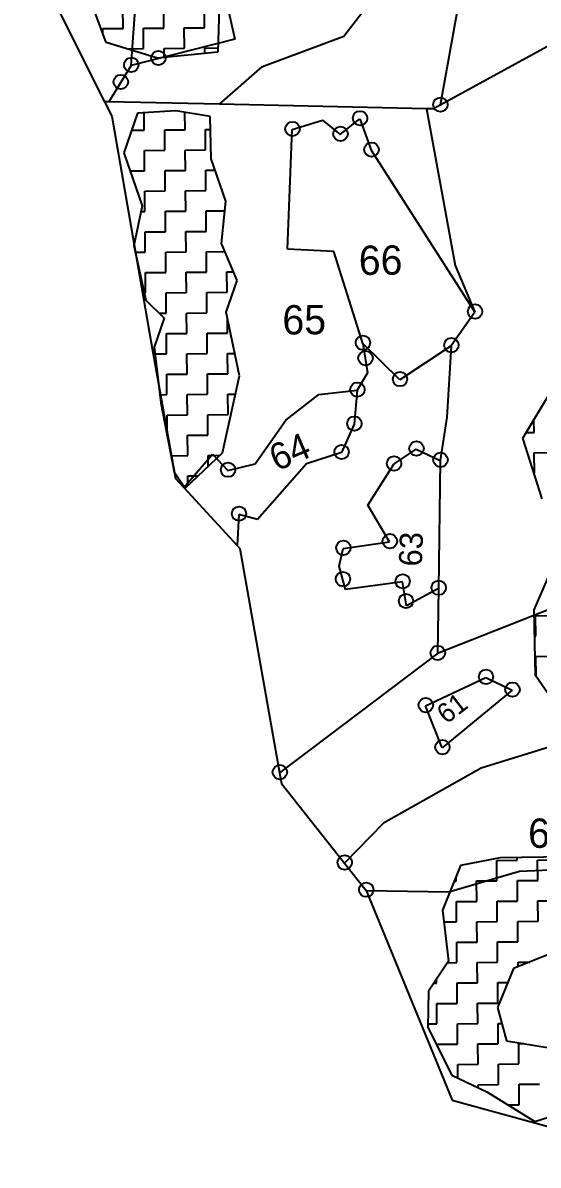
# Model space of a CAD drawing. Header units: metres. Extents: x 291285 to 296393, y 1982985 to 1990470.
# Drawn here: x 291354 to 291675, y 1984690 to 1985401 of the extents above; entities that cross this region are included whole.
import ezdxf

# ---------------------------------------------------------------- set-up
doc = ezdxf.new("R2010")
doc.units = ezdxf.units.M
for name, color, linetype in [('POLY_HATCH', 12, 'Continuous'), ('POLY_PARCEL', 6, 'Continuous'), ('SYM_STONE', 1, 'Continuous'), ('TEXT_PARCEL', 7, 'Continuous'), ('V_BOUND_LINE', 7, 'Continuous')]:
    doc.layers.add(name, color=color, linetype=linetype)
doc.styles.add('TEXT_MAP', font='')
doc.styles.get('TEXT_MAP').set_extended_font_data('Kruti Dev 050')

msp = doc.modelspace()

# ---------------------------------------------------------------- linework, layer by layer
at = {"layer": 'POLY_HATCH'}
for p, q in [((291476.96, 1985428.11), (291475.66, 1985382.89)), ((291406.05, 1985389.02), (291397.05, 1985413.65)), ((291437.98, 1985379.23), (291406.05, 1985389.02)), ((291475.66, 1985382.89), (291437.98, 1985379.23)), ((291449.48, 1985346.42), (291425.61, 1985344.97)), ((291470.88, 1985342.82), (291449.48, 1985346.42)), ((291425.61, 1985344.97), (291417.02, 1985320.19)), ((291471.51, 1985316.45), (291470.88, 1985342.82)), ((291417.02, 1985320.19), (291428.6, 1985287.21)), ((291480.53, 1985290.15), (291471.51, 1985316.45)), ((291477.81, 1985263.75), (291480.53, 1985290.15)), ((291428.6, 1985287.21), (291423.35, 1985262.47)), ((291423.35, 1985262.47), (291430.75, 1985228.62)), ((291487.63, 1985240.81), (291477.81, 1985263.75)), ((291480.67, 1985221.07), (291487.63, 1985240.81)), ((291430.75, 1985228.62), (291442.16, 1985217.41)), ((291488.96, 1985181.37), (291480.67, 1985221.07)), ((291442.16, 1985217.41), (291436.02, 1985199.35)), ((291436.02, 1985199.35), (291440.07, 1985164.64)), ((291478.46, 1985133.55), (291488.96, 1985181.37)), ((291665.38, 1985142.52), (291683.79, 1985173.41)), ((291440.07, 1985164.64), (291448.39, 1985121.58)), ((291677.29, 1985104.82), (291665.38, 1985142.52)), ((291455.17, 1985111.59), (291478.46, 1985133.55)), ((291448.39, 1985121.58), (291455.17, 1985111.59)), ((291672.31, 1985035.74), (291682.7, 1985059.51)), ((291673.14, 1984994.93), (291672.31, 1985035.74)), ((291692.03, 1984967.37), (291673.14, 1984994.93)), ((291651.27, 1984881.35), (291626.6, 1984876.61)), ((291701.19, 1984882.26), (291651.27, 1984881.35)), ((291626.6, 1984876.61), (291615.23, 1984848.8)), ((291615.23, 1984848.8), (291619.02, 1984817.09)), ((291687.55, 1984823.69), (291659.4, 1984812.38)), ((291619.02, 1984817.09), (291606.56, 1984798.34)), ((291659.4, 1984812.38), (291649.51, 1984788.11)), ((291606.56, 1984798.34), (291606.25, 1984775.66)), ((291649.51, 1984788.11), (291655.23, 1984767.49)), ((291606.25, 1984775.66), (291621.11, 1984746.05)), ((291655.23, 1984767.49), (291681.99, 1984763.18)), ((291621.11, 1984746.05), (291642.88, 1984735.64)), ((291642.88, 1984735.64), (291672.79, 1984717.24)), ((291672.79, 1984717.24), (291706.49, 1984728.1))]:
    msp.add_line(p, q, dxfattribs=at)
at = {"layer": 'POLY_HATCH', "linetype": 'Continuous'}
for p, q in [((291416.63, 1985397.74), (291416.52, 1985410.42)), ((291441.98, 1985397.94), (291441.88, 1985410.62)), ((291467.34, 1985398.15), (291467.24, 1985410.83)), ((291403.95, 1985397.63), (291416.63, 1985397.74)), ((291403.97, 1985394.72), (291403.95, 1985397.63)), ((291429.31, 1985397.84), (291441.98, 1985397.94)), ((291429.41, 1985385.16), (291429.31, 1985397.84)), ((291454.66, 1985398.05), (291467.34, 1985398.15)), ((291454.77, 1985385.37), (291454.66, 1985398.05)), ((291418.91, 1985385.08), (291429.41, 1985385.16)), ((291442.09, 1985385.26), (291454.77, 1985385.37)), ((291442.13, 1985379.63), (291442.09, 1985385.26)), ((291467.45, 1985385.47), (291475.73, 1985385.54)), ((291467.47, 1985382.09), (291467.45, 1985385.47)), ((291429.82, 1985334.44), (291429.74, 1985345.22)), ((291455.18, 1985334.65), (291455.09, 1985345.47)), ((291421.94, 1985334.38), (291429.82, 1985334.44)), ((291442.5, 1985334.55), (291455.18, 1985334.65)), ((291442.61, 1985321.87), (291442.5, 1985334.55)), ((291467.86, 1985334.75), (291471.07, 1985334.78)), ((291467.97, 1985322.07), (291467.86, 1985334.75)), ((291429.93, 1985321.76), (291442.61, 1985321.87)), ((291430.03, 1985309.08), (291429.93, 1985321.76)), ((291455.29, 1985321.97), (291467.97, 1985322.07)), ((291455.39, 1985309.29), (291455.29, 1985321.97)), ((291420.94, 1985309.01), (291430.03, 1985309.08)), ((291442.71, 1985309.19), (291455.39, 1985309.29)), ((291442.81, 1985296.51), (291442.71, 1985309.19)), ((291468.07, 1985309.39), (291473.92, 1985309.44)), ((291468.17, 1985296.71), (291468.07, 1985309.39)), ((291430.13, 1985296.4), (291442.81, 1985296.51)), ((291430.24, 1985283.72), (291430.13, 1985296.4)), ((291455.49, 1985296.61), (291468.17, 1985296.71)), ((291455.6, 1985283.93), (291455.49, 1985296.61)), ((291427.85, 1985283.71), (291430.24, 1985283.72)), ((291442.92, 1985283.83), (291455.6, 1985283.93)), ((291443.02, 1985271.15), (291442.92, 1985283.83)), ((291468.28, 1985284.04), (291479.91, 1985284.13)), ((291468.38, 1985271.36), (291468.28, 1985284.04)), ((291430.34, 1985271.04), (291443.02, 1985271.15)), ((291430.44, 1985258.37), (291430.34, 1985271.04)), ((291455.7, 1985271.25), (291468.38, 1985271.36)), ((291455.8, 1985258.57), (291455.7, 1985271.25)), ((291424.26, 1985258.31), (291430.44, 1985258.37)), ((291443.12, 1985258.47), (291455.8, 1985258.57)), ((291443.23, 1985245.79), (291443.12, 1985258.47)), ((291468.48, 1985258.68), (291479.94, 1985258.77)), ((291468.59, 1985246), (291468.48, 1985258.68)), ((291430.55, 1985245.69), (291443.23, 1985245.79)), ((291430.65, 1985233.01), (291430.55, 1985245.69)), ((291455.91, 1985245.89), (291468.59, 1985246)), ((291456.01, 1985233.21), (291455.91, 1985245.89)), ((291481.27, 1985246.1), (291485.35, 1985246.13)), ((291481.37, 1985233.42), (291481.27, 1985246.1)), ((291429.79, 1985233), (291430.65, 1985233.01)), ((291443.33, 1985233.11), (291456.01, 1985233.21)), ((291443.44, 1985220.43), (291443.33, 1985233.11)), ((291468.69, 1985233.32), (291481.37, 1985233.42)), ((291468.79, 1985220.64), (291468.69, 1985233.32)), ((291439.12, 1985220.4), (291443.44, 1985220.43)), ((291456.11, 1985220.53), (291468.79, 1985220.64)), ((291456.22, 1985207.85), (291456.11, 1985220.53)), ((291481.58, 1985208.06), (291481.5, 1985217.09)), ((291443.54, 1985207.75), (291456.22, 1985207.85)), ((291443.64, 1985195.07), (291443.54, 1985207.75)), ((291468.9, 1985207.96), (291481.58, 1985208.06)), ((291469, 1985195.28), (291468.9, 1985207.96)), ((291436.53, 1985195.01), (291443.64, 1985195.07)), ((291456.32, 1985195.17), (291469, 1985195.28)), ((291456.43, 1985182.5), (291456.32, 1985195.17)), ((291481.68, 1985195.38), (291486.03, 1985195.42)), ((291481.78, 1985182.7), (291481.68, 1985195.38)), ((291443.75, 1985182.39), (291456.43, 1985182.5)), ((291469.11, 1985182.6), (291481.78, 1985182.7)), ((291469.21, 1985169.92), (291469.11, 1985182.6)), ((291443.85, 1985169.71), (291443.75, 1985182.39)), ((291439.49, 1985169.68), (291443.85, 1985169.71)), ((291456.53, 1985169.82), (291469.21, 1985169.92)), ((291456.63, 1985157.14), (291456.53, 1985169.82)), ((291481.89, 1985170.02), (291486.48, 1985170.06)), ((291481.99, 1985157.34), (291481.89, 1985170.02)), ((291443.95, 1985157.03), (291456.63, 1985157.14)), ((291444.06, 1985144.35), (291443.95, 1985157.03)), ((291469.31, 1985157.24), (291481.99, 1985157.34)), ((291469.42, 1985144.56), (291469.31, 1985157.24)), ((291672.29, 1985146.22), (291672.23, 1985154)), ((291443.99, 1985144.35), (291444.06, 1985144.35)), ((291456.74, 1985144.46), (291469.42, 1985144.56)), ((291456.84, 1985131.78), (291456.74, 1985144.46)), ((291667.56, 1985146.18), (291672.29, 1985146.22)), ((291672.39, 1985133.54), (291685.07, 1985133.64)), ((291672.5, 1985120.86), (291672.39, 1985133.54)), ((291446.43, 1985131.69), (291456.84, 1985131.78)), ((291469.52, 1985131.88), (291476.75, 1985131.94)), ((291469.57, 1985125.18), (291469.52, 1985131.88)), ((291456.94, 1985119.1), (291463.18, 1985119.15)), ((291456.99, 1985113.31), (291456.94, 1985119.1)), ((291672.22, 1985120.86), (291672.5, 1985120.86)), ((291673.22, 1985032.1), (291685.9, 1985032.21)), ((291673.33, 1985019.42), (291673.22, 1985032.1)), ((291672.64, 1985019.42), (291673.33, 1985019.42)), ((291673.43, 1985006.74), (291686.11, 1985006.85)), ((291673.53, 1984994.36), (291673.43, 1985006.74)), ((291649.11, 1984879.74), (291661.79, 1984879.84)), ((291649.21, 1984867.06), (291649.11, 1984879.74)), ((291661.79, 1984879.84), (291661.77, 1984881.54)), ((291674.47, 1984879.95), (291687.14, 1984880.05)), ((291674.57, 1984867.27), (291674.47, 1984879.95)), ((291623.85, 1984866.85), (291623.83, 1984869.82)), ((291622.61, 1984866.84), (291623.85, 1984866.85)), ((291636.53, 1984866.96), (291649.21, 1984867.06)), ((291636.63, 1984854.28), (291636.53, 1984866.96)), ((291661.89, 1984867.16), (291674.57, 1984867.27)), ((291661.99, 1984854.48), (291661.89, 1984867.16)), ((291623.95, 1984854.17), (291636.63, 1984854.28)), ((291624.06, 1984841.49), (291623.95, 1984854.17)), ((291649.31, 1984854.38), (291661.99, 1984854.48)), ((291649.42, 1984841.7), (291649.31, 1984854.38)), ((291674.67, 1984854.59), (291687.35, 1984854.69)), ((291674.78, 1984841.91), (291674.67, 1984854.59)), ((291616.11, 1984841.43), (291624.06, 1984841.49)), ((291636.74, 1984841.6), (291649.42, 1984841.7)), ((291636.84, 1984828.92), (291636.74, 1984841.6)), ((291662.1, 1984841.8), (291674.78, 1984841.91)), ((291662.2, 1984829.13), (291662.1, 1984841.8)), ((291624.16, 1984828.81), (291636.84, 1984828.92)), ((291624.26, 1984816.13), (291624.16, 1984828.81)), ((291649.52, 1984829.02), (291662.2, 1984829.13)), ((291649.62, 1984816.34), (291649.52, 1984829.02)), ((291618.36, 1984816.09), (291624.26, 1984816.13)), ((291636.94, 1984816.24), (291649.62, 1984816.34)), ((291637.05, 1984803.56), (291636.94, 1984816.24)), ((291662.3, 1984816.45), (291669.67, 1984816.51)), ((291662.33, 1984813.55), (291662.3, 1984816.45)), ((291611.69, 1984803.35), (291611.67, 1984806.02)), ((291609.89, 1984803.34), (291611.69, 1984803.35)), ((291624.37, 1984803.46), (291637.05, 1984803.56)), ((291624.47, 1984790.78), (291624.37, 1984803.46)), ((291649.73, 1984803.66), (291655.87, 1984803.71)), ((291649.83, 1984790.98), (291649.73, 1984803.66)), ((291611.79, 1984790.67), (291624.47, 1984790.78)), ((291611.9, 1984777.99), (291611.79, 1984790.67)), ((291637.15, 1984790.88), (291649.83, 1984790.98)), ((291637.26, 1984778.2), (291637.15, 1984790.88)), ((291606.28, 1984777.95), (291611.9, 1984777.99)), ((291624.58, 1984778.1), (291637.26, 1984778.2)), ((291624.68, 1984765.42), (291624.58, 1984778.1)), ((291649.93, 1984778.3), (291652.23, 1984778.32)), ((291650.04, 1984765.62), (291649.93, 1984778.3)), ((291612, 1984765.31), (291624.68, 1984765.42)), ((291612.01, 1984764.18), (291612, 1984765.31)), ((291637.36, 1984765.52), (291650.04, 1984765.62)), ((291637.46, 1984752.84), (291637.36, 1984765.52)), ((291662.72, 1984765.73), (291666.01, 1984765.75)), ((291662.82, 1984753.05), (291662.72, 1984765.73)), ((291624.78, 1984752.74), (291637.46, 1984752.84)), ((291624.85, 1984744.26), (291624.78, 1984752.74)), ((291650.14, 1984752.94), (291662.82, 1984753.05)), ((291650.25, 1984740.26), (291650.14, 1984752.94)), ((291637.57, 1984740.16), (291650.25, 1984740.26)), ((291637.58, 1984738.18), (291637.57, 1984740.16)), ((291662.93, 1984740.37), (291675.6, 1984740.47)), ((291663.03, 1984727.69), (291662.93, 1984740.37)), ((291655.91, 1984727.63), (291663.03, 1984727.69))]:
    msp.add_line(p, q, dxfattribs=at)
at = {"layer": 'POLY_PARCEL'}
for p, q in [((291421.59, 1985374.58), (291429.65, 1985483.8)), ((291633.16, 1985456.68), (291613.9, 1985349.82)), ((291477.24, 1985430.51), (291486.22, 1985390.92)), ((291553.95, 1985392.96), (291567.24, 1985410.07)), ((291733.11, 1985415.3), (291613.9, 1985349.82)), ((291486.22, 1985390.92), (291421.59, 1985374.58)), ((291503.37, 1985374.06), (291553.95, 1985392.96)), ((291421.59, 1985374.58), (291407.72, 1985352.01)), ((291476.7, 1985350.5), (291503.37, 1985374.06)), ((291407.72, 1985352.01), (291405.08, 1985352.07)), ((291476.7, 1985350.5), (291407.72, 1985352.01)), ((291605.33, 1985347.67), (291476.7, 1985350.5)), ((291605.33, 1985347.67), (291623.31, 1985250.11)), ((291609.81, 1985347.58), (291605.33, 1985347.67)), ((291613.9, 1985349.82), (291609.81, 1985347.58)), ((291521.89, 1985334.7), (291540.73, 1985340.49)), ((291540.73, 1985340.49), (291551.73, 1985331.64)), ((291551.73, 1985331.64), (291563.92, 1985341.34)), ((291563.92, 1985341.34), (291571.03, 1985321.86)), ((291518.85, 1985260.18), (291521.89, 1985334.7)), ((291571.03, 1985321.86), (291635.48, 1985221.07)), ((291547.69, 1985258.76), (291518.85, 1985260.18)), ((291565.72, 1985201.63), (291547.69, 1985258.76)), ((291623.31, 1985250.11), (291635.48, 1985221.07)), ((291635.48, 1985221.07), (291620.74, 1985200.09)), ((291565.72, 1985201.63), (291568.77, 1985183.24)), ((291588.77, 1985178.97), (291565.72, 1985201.63)), ((291620.74, 1985200.09), (291588.77, 1985178.97)), ((291620.74, 1985200.09), (291617.94, 1985155.61)), ((291568.77, 1985183.24), (291562.29, 1985172.45)), ((291517.97, 1985153.89), (291538.43, 1985169.87)), ((291538.43, 1985169.87), (291562.29, 1985172.45)), ((291562.29, 1985172.45), (291560.37, 1985151.26)), ((291617.94, 1985155.61), (291613.98, 1985128.73)), ((291498.8, 1985126.6), (291517.97, 1985153.89)), ((291560.37, 1985151.26), (291552.46, 1985133.6)), ((291552.46, 1985133.6), (291530.73, 1985126.56)), ((291585.05, 1985126.41), (291599, 1985135.77)), ((291599, 1985135.77), (291613.98, 1985128.73)), ((291454.33, 1985112), (291472.18, 1985132.64)), ((291472.18, 1985132.64), (291481.82, 1985122.58)), ((291481.82, 1985122.58), (291498.8, 1985126.6)), ((291530.73, 1985126.56), (291500.27, 1985092.02)), ((291568.84, 1985100.93), (291585.05, 1985126.41)), ((291613.98, 1985128.73), (291612.85, 1985049.1)), ((291582.46, 1985078.07), (291568.84, 1985100.93)), ((291488.61, 1985095.2), (291487.66, 1985075.73)), ((291500.27, 1985092.02), (291488.61, 1985095.2)), ((291553.54, 1985073.96), (291582.46, 1985078.07)), ((291550.95, 1985062.91), (291553.54, 1985073.96)), ((291776.27, 1985073.48), (291612.28, 1985008.53)), ((291554.95, 1985048.33), (291550.95, 1985062.91)), ((291590.42, 1985053.09), (291554.95, 1985048.33)), ((291592.93, 1985038.2), (291590.42, 1985053.09)), ((291612.85, 1985049.1), (291592.93, 1985038.2)), ((291612.85, 1985049.1), (291612.28, 1985008.53)), ((291612.28, 1985008.53), (291514.01, 1984934.28)), ((291604.81, 1984976.02), (291642.27, 1984993.63)), ((291642.27, 1984993.63), (291658.75, 1984985.71)), ((291658.75, 1984985.71), (291615.17, 1984949.87)), ((291615.17, 1984949.87), (291604.81, 1984976.02)), ((291699.88, 1984955.93), (291639.45, 1984937.24)), ((291639.45, 1984937.24), (291578.55, 1984903.04)), ((291578.55, 1984903.04), (291554.37, 1984878.07)), ((291619.19, 1984860.13), (291663.25, 1984873.02)), ((291663.25, 1984873.02), (291705.32, 1984874.85)), ((291567.78, 1984861.08), (291619.19, 1984860.13))]:
    msp.add_line(p, q, dxfattribs=at)
at = {"layer": 'SYM_STONE'}
for centre in [(291438.62, 1985379.26), (291421.72, 1985374.99), (291415.21, 1985364.4), (291614.03, 1985350.23), (291564.05, 1985341.75), (291522.02, 1985335.11), (291551.87, 1985332.04), (291571.17, 1985322.27), (291635.61, 1985221.48), (291565.85, 1985202.04), (291620.87, 1985200.5), (291567.44, 1985192.44), (291588.9, 1985179.38), (291562.42, 1985172.86), (291560.51, 1985151.67), (291599.13, 1985136.18), (291552.59, 1985134.01), (291614.11, 1985129.14), (291481.95, 1985122.99), (291585.18, 1985126.82), (291488.74, 1985095.61), (291582.59, 1985078.48), (291553.68, 1985074.37), (291553.39, 1985054.9), (291590.56, 1985053.5), (291612.98, 1985049.51), (291592.62, 1985041.25), (291612.41, 1985008.94), (291642.4, 1984994.04), (291658.88, 1984986.12), (291604.94, 1984976.43), (291615.3, 1984950.27), (291514.14, 1984934.69), (291554.5, 1984878.48), (291567.91, 1984861.49)]:
    msp.add_circle(centre, 4.49, dxfattribs=at)
at = {"layer": 'V_BOUND_LINE'}
for p, q in [((291354.28, 1985453.64), (291405.08, 1985352.07)), ((291405.08, 1985352.07), (291409.56, 1985343.1)), ((291409.56, 1985343.1), (291434.66, 1985198.39)), ((291434.66, 1985198.39), (291449.21, 1985117.57)), ((291449.21, 1985117.57), (291454.33, 1985112)), ((291454.33, 1985112), (291487.66, 1985075.73)), ((291487.66, 1985075.73), (291489.29, 1985073.96)), ((291489.29, 1985073.96), (291514.01, 1984934.28)), ((291514.01, 1984934.28), (291515.17, 1984927.71)), ((291515.17, 1984927.71), (291554.37, 1984878.07)), ((291554.37, 1984878.07), (291567.78, 1984861.08)), ((291567.78, 1984861.08), (291621.3, 1984730.48)), ((291621.3, 1984730.48), (291768.2, 1984690.06))]:
    msp.add_line(p, q, dxfattribs=at)

# ---------------------------------------------------------------- texts
at = {"layer": 'TEXT_PARCEL', "style": 'TEXT_MAP'}
for s, height, rotation, p in [('66', 18.259, 0.46821, (291563.32, 1985244.2)), ('65', 18.259, 0.46821, (291515.79, 1985207.12)), ('64', 16.501, 23.20367, (291512.17, 1985121.82)), ('63', 14.39, 87.73983, (291602.47, 1985062.54)), ('61', 12.173, 37.63194, (291617.78, 1984964.26)), ('60', 18.259, 0.46821, (291668.65, 1984887.52))]:
    msp.add_text(s, height=height, rotation=rotation, dxfattribs=at).set_placement(p)

doc.saveas('drawing.dxf')
